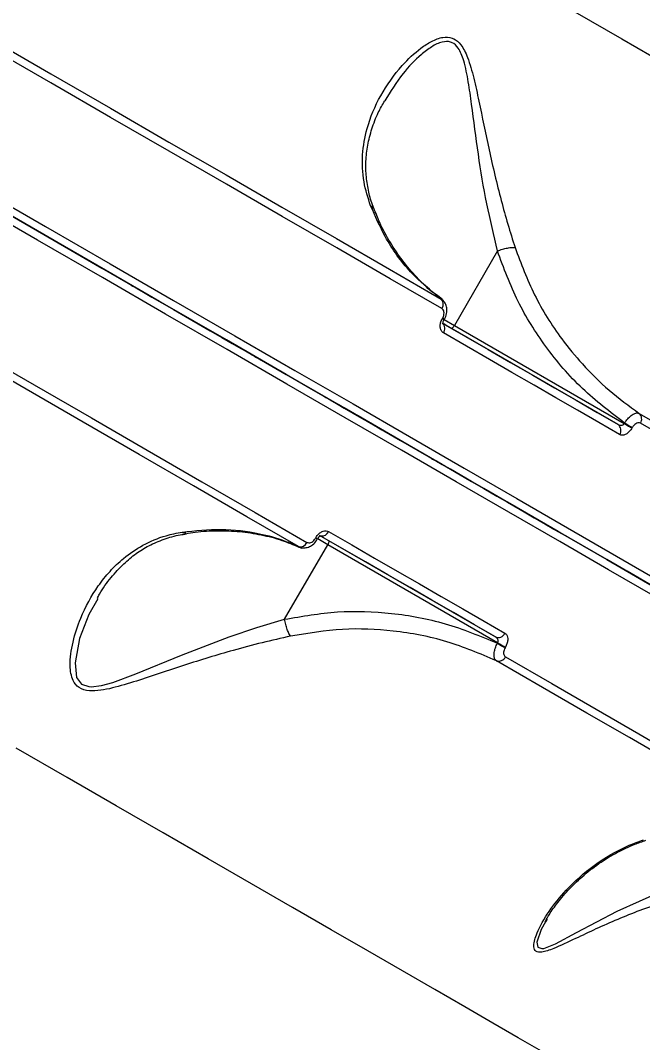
# Model space of a CAD drawing. Header units: millimetres. Extents: x -6006 to 5875, y -6399 to 6717.
# Drawn here: x 1940.4 to 2019.1, y 829.9 to 959.2 of the extents above; entities that cross this region are included whole.
import ezdxf

# ---------------------------------------------------------------- set-up
doc = ezdxf.new("R2010")
doc.units = ezdxf.units.MM
for name, color, linetype in [('DIKOM_ОБЪЕКТ', 7, 'Continuous'), ('DIKOM_РАЗМЕР_ЗОНА', 7, 'Continuous'), ('DIKOM_РАЗМЕР_ОБЪЕКТА', 7, 'Continuous')]:
    doc.layers.add(name, color=color, linetype=linetype)
doc.styles.add('style1', font='arial.ttf', dxfattribs={"width": 0.8})
doc.dimstyles.new('1-50', dxfattribs={"dimtxt": 300, "dimasz": 200, "dimexe": 100, "dimexo": 0, "dimgap": 100, "dimtad": 0, "dimdec": 0, "dimtxsty": 'style1', "dimcen": 0, "dimclrd": 7, "dimclre": 7, "dimadec": 1, "dimazin": 2, "dimtfac": 1, "dimtdec": 0, "dimtmove": 1, "dimatfit": 3, "dimfxl": 0, "dimlwd": 25, "dimlwe": 18, "dimarcsym": 0})

# ---------------------------------------------------------------- blocks, each defined once
blk = doc.blocks.new('*D15')
at = {"layer": 'Defpoints', "color": 0, "transparency": 16777216}
for p in [(-4354.46, 4593.05), (3409.28, 4593.05), (-1328.61, -3571.89)]:
    blk.add_point(p, dxfattribs=at)
at = {"layer": 'DIKOM_РАЗМЕР_ОБЪЕКТА', "color": 7, "lineweight": 18, "transparency": 16777216}
for p, q in [((3409.28, 4593.05), (-4454.46, 4593.05)), ((-1328.61, -3571.89), (-4454.46, -3571.89))]:
    blk.add_line(p, q, dxfattribs=at)
at = {"layer": 'DIKOM_РАЗМЕР_ОБЪЕКТА', "color": 7, "lineweight": 25, "transparency": 16777216}
for p, q in [((-4354.46, 4393.05), (-4354.46, 968.7)), ((-4354.46, -3371.89), (-4354.46, 52.46))]:
    blk.add_line(p, q, dxfattribs=at)
at = {"layer": 'DIKOM_РАЗМЕР_ОБЪЕКТА', "color": 7, "transparency": 16777216}
for points in [[(-4387.8, 4393.05), (-4321.13, 4393.05), (-4354.46, 4593.05)], [(-4387.8, -3371.89), (-4321.13, -3371.89), (-4354.46, -3571.89)]]:
    blk.add_solid(points, dxfattribs=at)
at = {"layer": 'DIKOM_РАЗМЕР_ОБЪЕКТА', "color": 0, "transparency": 16777216, "insert": (-4354.46, 510.58), "char_height": 300, "attachment_point": 5, "rotation": 90, "style": 'style1'}
blk.add_mtext('8150', dxfattribs=at)
blk = doc.blocks.new('*D16')
at = {"layer": 'Defpoints', "color": 0, "transparency": 16777216}
for p in [(3934.59, 4272.92), (-3710.11, -290.96), (3934.59, -4791.62)]:
    blk.add_point(p, dxfattribs=at)
at = {"layer": 'DIKOM_РАЗМЕР_ОБЪЕКТА', "color": 7, "lineweight": 18, "transparency": 16777216}
for p, q in [((3934.59, 4272.92), (3934.59, -4891.62)), ((-3710.11, -290.96), (-3710.11, -4891.62))]:
    blk.add_line(p, q, dxfattribs=at)
at = {"layer": 'DIKOM_РАЗМЕР_ОБЪЕКТА', "color": 7, "lineweight": 25, "transparency": 16777216}
for p, q in [((-3510.11, -4791.62), (-1432.64, -4791.62)), ((3734.59, -4791.62), (-518.7, -4791.62))]:
    blk.add_line(p, q, dxfattribs=at)
at = {"layer": 'DIKOM_РАЗМЕР_ОБЪЕКТА', "color": 7, "transparency": 16777216}
for points in [[(-3510.11, -4758.29), (-3510.11, -4824.96), (-3710.11, -4791.62)], [(3734.59, -4758.29), (3734.59, -4824.96), (3934.59, -4791.62)]]:
    blk.add_solid(points, dxfattribs=at)
at = {"layer": 'DIKOM_РАЗМЕР_ОБЪЕКТА', "color": 0, "transparency": 16777216, "insert": (-975.67, -4791.62), "char_height": 300, "attachment_point": 5, "style": 'style1'}
blk.add_mtext('7650', dxfattribs=at)
blk = doc.blocks.new('*D14')
at = {"layer": 'Defpoints', "color": 0, "transparency": 16777216}
for p in [(3463.26, 6716.57), (-5809.49, -5571.89), (-1350.38, -5571.89)]:
    blk.add_point(p, dxfattribs=at)
at = {"layer": 'DIKOM_РАЗМЕР_ЗОНА', "color": 7, "lineweight": 18, "transparency": 16777216}
for p, q in [((3463.26, 6716.57), (-5909.49, 6716.57)), ((-1350.38, -5571.89), (-5909.49, -5571.89))]:
    blk.add_line(p, q, dxfattribs=at)
at = {"layer": 'DIKOM_РАЗМЕР_ЗОНА', "color": 7, "lineweight": 25, "transparency": 16777216}
for p, q in [((-5809.49, 6516.57), (-5809.49, 1149.14)), ((-5809.49, -5371.89), (-5809.49, 69.36))]:
    blk.add_line(p, q, dxfattribs=at)
at = {"layer": 'DIKOM_РАЗМЕР_ЗОНА', "color": 7, "transparency": 16777216}
for points in [[(-5842.83, 6516.57), (-5776.16, 6516.57), (-5809.49, 6716.57)], [(-5842.83, -5371.89), (-5776.16, -5371.89), (-5809.49, -5571.89)]]:
    blk.add_solid(points, dxfattribs=at)
at = {"layer": 'DIKOM_РАЗМЕР_ЗОНА', "color": 0, "transparency": 16777216, "insert": (-5809.49, 609.25), "char_height": 300, "attachment_point": 5, "rotation": 90, "style": 'style1'}
blk.add_mtext('12300', dxfattribs=at)
blk = doc.blocks.new('*D13')
at = {"layer": 'Defpoints', "color": 0, "transparency": 16777216}
for p in [(5874.9, 4901.57), (-5210.11, -1293.83), (5874.9, -6202.3)]:
    blk.add_point(p, dxfattribs=at)
at = {"layer": 'DIKOM_РАЗМЕР_ЗОНА', "color": 7, "lineweight": 18, "transparency": 16777216}
for p, q in [((5874.9, 4901.57), (5874.9, -6302.3)), ((-5210.11, -1293.83), (-5210.11, -6302.3))]:
    blk.add_line(p, q, dxfattribs=at)
at = {"layer": 'DIKOM_РАЗМЕР_ЗОНА', "color": 7, "lineweight": 25, "transparency": 16777216}
for p, q in [((-5010.11, -6202.3), (160.46, -6202.3)), ((5674.9, -6202.3), (1240.24, -6202.3))]:
    blk.add_line(p, q, dxfattribs=at)
at = {"layer": 'DIKOM_РАЗМЕР_ЗОНА', "color": 7, "transparency": 16777216}
for points in [[(-5010.11, -6168.97), (-5010.11, -6235.64), (-5210.11, -6202.3)], [(5674.9, -6168.97), (5674.9, -6235.64), (5874.9, -6202.3)]]:
    blk.add_solid(points, dxfattribs=at)
at = {"layer": 'DIKOM_РАЗМЕР_ЗОНА', "color": 0, "transparency": 16777216, "insert": (700.35, -6202.3), "char_height": 300, "attachment_point": 5, "style": 'style1'}
blk.add_mtext('11100', dxfattribs=at)

msp = doc.modelspace()

# ---------------------------------------------------------------- linework, layer by layer
at = {"layer": 'DIKOM_ОБЪЕКТ', "color": 7, "linetype": 'Continuous', "lineweight": 15}
for p, q in [((2000.73, 930.03), (1995.29, 920.6)), ((1993.73, 923.93), (1993.2, 924.33)), ((1993.78, 921.48), (1993.8, 921.52)), ((1994.9, 920.25), (1993.91, 920.82)), ((1994, 921.34), (1994.03, 921.39)), ((1994.01, 921.34), (1995.29, 920.6)), ((2015.98, 908.08), (1994.9, 920.25)), ((1995.29, 920.6), (2016.76, 908.2)), ((2016.76, 908.2), (2016.8, 908.27)), ((2017.78, 907.71), (2017.74, 907.64)), ((1977.75, 893.72), (1977.78, 893.76)), ((1977.97, 893.58), (1978, 893.63)), ((1979.29, 892.89), (1978.03, 893.62)), ((1978.4, 893.98), (1979.39, 893.41)), ((1979.39, 893.41), (2000.48, 881.23)), ((1973.84, 883.46), (1979.29, 892.89)), ((2000.76, 880.49), (1979.29, 892.89)), ((2000.72, 880.42), (2000.76, 880.49)), ((2001.74, 879.93), (2001.7, 879.86)), ((2007.02, 845.56), (2006.8, 845.19))]:
    msp.add_line(p, q, dxfattribs=at)
at = {"layer": 'DIKOM_ОБЪЕКТ', "color": 7, "linetype": 'Continuous', "lineweight": 15, "flags": 128}
for points in [[(2010.5, 960.26), (2016.45, 956.83), (2022.14, 953.54), (2027.58, 950.4), (2032.76, 947.41), (2037.68, 944.57), (2042.32, 941.89), (2046.68, 939.37), (2050.77, 937.01), (2054.57, 934.82), (2058.09, 932.79), (2061.31, 930.92), (2064.25, 929.23), (2066.88, 927.71), (2069.22, 926.36), (2071.26, 925.18), (2073, 924.18), (2074.43, 923.35), (2075.55, 922.7), (2076.37, 922.23), (2076.89, 921.93), (2077.09, 921.81), (2077.1, 921.81)], [(1936.61, 956.86), (1944.3, 952.42), (1951.83, 948.07), (1959.22, 943.8), (1966.44, 939.63), (1973.49, 935.56), (1980.38, 931.58), (1987.09, 927.71), (1993.62, 923.94)], [(1993.72, 922.73), (1987.17, 926.51), (1980.44, 930.4), (1973.54, 934.38), (1966.47, 938.46), (1959.23, 942.64), (1951.83, 946.91), (1944.28, 951.28), (1936.58, 955.72)], [(1934.24, 937.37), (1942.59, 932.55), (1950.75, 927.84), (1958.71, 923.25), (1966.47, 918.77), (1974.02, 914.41), (1981.35, 910.17), (1988.46, 906.07), (1995.35, 902.09), (2002, 898.25), (2008.4, 894.55), (2014.57, 891), (2020.48, 887.58)], [(2020.48, 887.58), (2014.57, 891), (2008.4, 894.55), (2002, 898.25), (1995.35, 902.09), (1988.46, 906.07), (1981.35, 910.17), (1974.02, 914.41), (1966.47, 918.77), (1958.71, 923.25), (1950.75, 927.84), (1942.59, 932.55), (1934.24, 937.37)], [(1935.25, 937.94), (1943.62, 933.11), (1951.8, 928.39), (1959.79, 923.78), (1967.56, 919.29), (1975.13, 914.92), (1982.48, 910.68), (1989.61, 906.56), (1996.51, 902.58), (2003.17, 898.73), (2009.6, 895.02), (2015.78, 891.45), (2021.7, 888.03)], [(2020.7, 886.3), (2014.78, 889.72), (2008.6, 893.29), (2002.17, 897), (1995.51, 900.84), (1988.61, 904.83), (1981.48, 908.94), (1974.13, 913.19), (1966.56, 917.56), (1958.79, 922.05), (1950.8, 926.66), (1942.62, 931.38), (1934.25, 936.21)], [(2023.57, 885.8), (2020.88, 887.35), (2017.12, 889.52), (2013.08, 891.86), (2008.76, 894.35), (2004.16, 897.01), (1999.29, 899.82), (1994.15, 902.78), (1988.76, 905.9), (1983.11, 909.16), (1977.2, 912.57), (1971.05, 916.12), (1964.67, 919.81), (1958.04, 923.63), (1951.2, 927.58), (1944.13, 931.67), (1936.84, 935.87)], [(1975.57, 892.66), (1969.04, 896.43), (1962.32, 900.31), (1955.44, 904.28), (1948.38, 908.36), (1941.16, 912.53), (1933.78, 916.79), (1926.24, 921.14), (1918.55, 925.58)], [(1919.52, 926.18), (1927.22, 921.73), (1934.77, 917.37), (1942.17, 913.09), (1949.41, 908.92), (1956.48, 904.83), (1963.38, 900.85), (1970.11, 896.96), (1976.66, 893.18)], [(1954.44, 925.71), (1954.44, 925.71), (1954.65, 925.59), (1955.18, 925.29), (1955.99, 924.82), (1957.05, 924.2), (1958.33, 923.46)], [(1958.33, 923.46), (1959.77, 922.63), (1961.31, 921.74), (1962.89, 920.83), (1964.44, 919.94), (1965.9, 919.1), (1967.21, 918.34), (1968.31, 917.7), (1969.17, 917.21), (1969.74, 916.88), (1970.01, 916.72), (1970.03, 916.71)], [(1993.76, 920.91), (1996.68, 919.22), (1999.56, 917.56), (2002.4, 915.92), (2005.2, 914.3), (2007.96, 912.71), (2010.67, 911.14), (2013.35, 909.6), (2015.98, 908.08)], [(1993.88, 920.84), (1994.02, 920.76), (1994.28, 920.61), (1994.23, 920.64), (1993.95, 920.8)], [(1994.9, 920.25), (1994.93, 920.24), (1994.97, 920.25), (1995.02, 920.28), (1995.07, 920.32), (1995.12, 920.38), (1995.18, 920.44), (1995.23, 920.52), (1995.29, 920.6)], [(2016.18, 906.81), (2013.54, 908.33), (2010.86, 909.88), (2008.13, 911.46), (2005.37, 913.05), (2002.56, 914.67), (1999.71, 916.31), (1996.83, 917.98), (1993.9, 919.67)], [(1970.06, 916.69), (1970.27, 916.57), (1970.74, 916.3), (1970.89, 916.21)], [(1978.75, 911.67), (1978.77, 911.66), (1979.03, 911.51), (1979.59, 911.19), (1980.39, 910.73), (1981.38, 910.16), (1982.46, 909.53), (1983.57, 908.89), (1984.6, 908.3), (1985.47, 907.8), (1986.11, 907.42), (1986.48, 907.21), (1986.55, 907.17)], [(1980.7, 910.55), (1979.83, 911.05), (1979.19, 911.42), (1978.82, 911.63), (1978.77, 911.66), (1979.03, 911.51), (1979.59, 911.19), (1980.39, 910.73), (1981.38, 910.16), (1982.46, 909.53), (1983.57, 908.89), (1984.6, 908.3), (1985.47, 907.8), (1986.11, 907.42), (1986.48, 907.21), (1986.53, 907.18), (1986.27, 907.34), (1985.71, 907.66), (1984.91, 908.12), (1983.92, 908.69), (1982.83, 909.32), (1981.73, 909.95), (1980.7, 910.55)], [(2018.65, 909.49), (2024.49, 906.12), (2030.1, 902.88), (2035.48, 899.77), (2040.62, 896.81), (2045.52, 893.98), (2050.18, 891.29), (2054.59, 888.74), (2058.74, 886.34)], [(2016.76, 908.2), (2016.9, 908.13), (2017.03, 908.05), (2017.17, 907.97), (2017.3, 907.89), (2017.43, 907.82), (2017.55, 907.75), (2017.65, 907.69), (2017.74, 907.64)], [(2016.8, 908.27), (2016.94, 908.2), (2017.07, 908.12), (2017.21, 908.04), (2017.34, 907.96), (2017.47, 907.89), (2017.59, 907.82), (2017.69, 907.76), (2017.78, 907.71)], [(2058.98, 885.05), (2054.81, 887.46), (2050.39, 890.01), (2045.73, 892.7), (2040.82, 895.54), (2035.66, 898.51), (2030.27, 901.63), (2024.65, 904.87), (2018.8, 908.25)], [(2005.38, 896.3), (2003.88, 897.17), (2002.28, 898.09), (2000.64, 899.04), (1999.01, 899.98), (1997.45, 900.88), (1996.03, 901.7), (1994.78, 902.42), (1993.76, 903.01), (1993.01, 903.44), (1992.54, 903.71), (1992.39, 903.8), (1992.54, 903.71), (1993.01, 903.44), (1993.76, 903.01), (1994.78, 902.42), (1996.02, 901.7), (1997.45, 900.88), (1999.01, 899.98), (2000.64, 899.04), (2002.28, 898.09), (2003.88, 897.17), (2005.38, 896.3), (2006.72, 895.53), (2007.86, 894.87), (2008.75, 894.36), (2009.36, 894), (2009.67, 893.82), (2009.67, 893.82), (2009.36, 894), (2008.75, 894.36), (2007.86, 894.87), (2006.72, 895.53), (2005.38, 896.3)], [(1979.4, 894.56), (1982.33, 892.87), (1985.21, 891.2), (1988.06, 889.56), (1990.87, 887.94), (1993.63, 886.34), (1996.36, 884.77), (1999.04, 883.22), (2001.68, 881.69)], [(2000.48, 881.23), (1997.85, 882.75), (1995.17, 884.3), (1992.46, 885.86), (1989.7, 887.46), (1986.9, 889.07), (1984.06, 890.71), (1981.18, 892.37), (1978.26, 894.06)], [(1978.8, 893.75), (1978.73, 893.79), (1978.43, 893.96)], [(1979.39, 893.41), (1979.42, 893.38), (1979.43, 893.34), (1979.43, 893.29), (1979.42, 893.22), (1979.4, 893.14), (1979.37, 893.06), (1979.33, 892.98), (1979.29, 892.89)], [(1950.24, 886.06), (1949.09, 884.07), (1947.93, 881.03), (1947.35, 877.94), (1947.55, 876.11), (1948.18, 875.26), (1949.08, 874.95), (1949.37, 874.93), (1950.7, 875.08), (1952.11, 875.48), (1955.02, 876.56), (1960.82, 878.93), (1966.81, 881.22), (1970.33, 882.41), (1973.84, 883.46), (1973.84, 883.46), (1973.84, 883.46)], [(2000.72, 880.42), (2000.86, 880.34), (2000.99, 880.27), (2001.13, 880.19), (2001.26, 880.11), (2001.39, 880.04), (2001.51, 879.97), (2001.61, 879.91), (2001.7, 879.86)], [(2000.76, 880.49), (2000.9, 880.41), (2001.03, 880.34), (2001.17, 880.26), (2001.3, 880.18), (2001.43, 880.11), (2001.55, 880.04), (2001.65, 879.98), (2001.74, 879.93)], [(2040.69, 855.07), (2036.53, 857.47), (2032.12, 860.01), (2027.46, 862.7), (2022.56, 865.53), (2017.42, 868.5), (2012.04, 871.6), (2006.43, 874.84), (2000.6, 878.21)], [(2001.74, 878.7), (2007.59, 875.32), (2013.22, 872.08), (2018.6, 868.97), (2023.76, 865.99), (2028.67, 863.16), (2033.33, 860.46), (2037.75, 857.91), (2041.92, 855.51)], [(2006.3, 828.86), (2003.36, 830.55), (2000.14, 832.41), (1996.62, 834.44), (1992.82, 836.64), (1988.73, 839), (1984.37, 841.52), (1979.73, 844.2), (1974.81, 847.03), (1969.63, 850.02), (1964.19, 853.16), (1958.5, 856.45), (1952.55, 859.89), (1946.35, 863.46), (1939.92, 867.18)], [(2006.8, 845.19), (2006.25, 844.23), (2005.73, 842.62), (2005.84, 842.01), (2006.36, 841.82), (2006.37, 841.82), (2006.61, 841.85), (2008.06, 842.41), (2010.73, 843.85), (2015.88, 846.57), (2021.51, 849.1), (2026.06, 850.7), (2030.78, 851.95), (2033.59, 852.48), (2036.39, 852.85), (2036.39, 852.85), (2036.39, 852.85)]]:
    msp.add_lwpolyline(points, dxfattribs=at)
at = {"layer": 'DIKOM_ОБЪЕКТ', "color": 7, "linetype": 'Continuous', "lineweight": 15}
for centre, radius, start, end in [((1992.97, 923.28), 0.925, 323.5755, 45.2042), ((2018.62, 964.23), 49.45, 239.8397, 240.1431), ((1940, 828.06), 107.84, 59.9332, 60.0723), ((1993.19, 920.21), 0.9, 322.7888, 50.2589), ((2018.03, 908.79), 0.937, 325.1249, 48.5042), ((2015.43, 907.34), 0.918, 324.4218, 53.0178), ((1978.54, 894.94), 0.947, 260.9529, 335.9668), ((1975.81, 893.55), 0.925, 254.8105, 336.4138), ((1857.32, 684.85), 241.1, 59.9716, 60.0338), ((2067.96, 1049.73), 180.17, 239.9611, 240.0443), ((2000.84, 882.07), 0.917, 246.9684, 335.5933), ((2000.89, 879.1), 0.937, 251.5245, 334.8489)]:
    msp.add_arc(centre, radius, start, end, dxfattribs=at)
for points, knots in [([(1984.7, 935.75), (1984.38, 936.76), (1983.69, 938.93), (1983.58, 942.22), (1984.22, 945.9), (1985.86, 949.77), (1988.29, 953.19), (1990.62, 955.42), (1992.4, 956.58), (1993.75, 957.11), (1994.71, 957.06), (1995.47, 956.74), (1996.24, 956.08), (1997.08, 954.34), (1997.77, 951.86), (1998.6, 947.98), (1999.64, 942.78), (2000.89, 937.53), (2002.03, 933.39), (2002.65, 931.44), (2002.96, 930.46)], [0, 0, 0, 0, 0.059057, 0.126772, 0.19653, 0.289998, 0.386193, 0.45277, 0.486431, 0.520906, 0.548913, 0.55425, 0.580048, 0.615211, 0.661735, 0.709494, 0.806141, 0.905605, 0.952554, 1, 1, 1, 1]), ([(2000.73, 930.03), (2000.73, 930.03), (2000.3, 931.99), (1999.3, 936.03), (1998.28, 942.31), (1997.62, 947.48), (1997.07, 951.43), (1996.6, 953.88), (1995.92, 955.63), (1995.24, 956.27), (1994.55, 956.54), (1993.66, 956.5), (1992.39, 955.87), (1990.68, 954.56), (1988.53, 952.32), (1987.22, 950.17), (1986.5, 948.99)], [0, 0, 0, 0, 0.000025, 0.13841, 0.280465, 0.426223, 0.493207, 0.561306, 0.609405, 0.643588, 0.650648, 0.6882, 0.735188, 0.784045, 0.880596, 1, 1, 1, 1]), ([(1985.11, 935.4), (1985.08, 935.48), (1984.78, 936.18), (1984.44, 937.52), (1984.12, 939.43), (1984.07, 941.4), (1984.29, 943.42), (1984.84, 945.48), (1985.55, 947.38), (1986.2, 948.52), (1986.48, 949.01)], [0, 0, 0, 0, 0.016491, 0.141006, 0.273695, 0.415103, 0.564423, 0.719685, 0.879173, 1, 1, 1, 1]), ([(1993.62, 923.94), (1992.29, 925.03), (1989.58, 927.25), (1986.64, 931.34), (1985.29, 934.42), (1984.7, 935.75)], [0, 0, 0, 0, 0.355856, 0.72148, 1, 1, 1, 1]), ([(1984.7, 935.75), (1984.73, 935.73), (1984.81, 935.68), (1984.95, 935.58), (1985, 935.45), (1985.02, 935.38)], [0, 0, 0, 0, 0.143489, 0.562293, 1, 1, 1, 1]), ([(1993.2, 924.33), (1992.95, 924.51), (1991.99, 925.2), (1990.5, 926.67), (1988.72, 928.74), (1987.17, 931.06), (1985.95, 933.29), (1985.36, 934.82), (1985.12, 935.43)], [0, 0, 0, 0, 0.069193, 0.267446, 0.466941, 0.667155, 0.867469, 1, 1, 1, 1]), ([(2000.73, 930.03), (2000.94, 930.11), (2001.37, 930.26), (2002.01, 930.41), (2002.51, 930.47), (2002.81, 930.48), (2002.92, 930.46), (2002.96, 930.46)], [0, 0, 0, 0, 0.248783, 0.497574, 0.746373, 0.912673, 1, 1, 1, 1]), ([(2002.96, 930.46), (2003.72, 928.43), (2005.25, 924.34), (2008.31, 919.49), (2011.56, 915.52), (2014.8, 912.31), (2017.36, 910.43), (2018.65, 909.49)], [0, 0, 0, 0, 0.239879, 0.485874, 0.639423, 0.81855, 1, 1, 1, 1]), ([(2000.73, 930.03), (2000.73, 930.03), (2000.73, 930.03), (2000.73, 930.03), (2000.73, 930.03), (2000.73, 930.03)], [0, 0, 0, 0, 0.46259, 0.896838, 1, 1, 1, 1]), ([(2016.8, 908.27), (2014.98, 909.66), (2011.28, 912.48), (2006.8, 917.74), (2003.12, 923.59), (2001.53, 927.87), (2000.73, 930.03)], [0, 0, 0, 0, 0.251655, 0.509861, 0.751872, 1, 1, 1, 1]), ([(1994.03, 921.39), (1994.03, 921.39), (1994.16, 921.62), (1994.34, 922.09), (1994.37, 922.8), (1994.17, 923.4), (1993.88, 923.8), (1993.64, 923.91), (1993.57, 923.94)], [0, 0, 0, 0, 0.000322, 0.259934, 0.504597, 0.721735, 0.922677, 1, 1, 1, 1]), ([(1993.8, 921.52), (1993.84, 921.59), (1993.92, 921.76), (1993.99, 922.04), (1993.99, 922.34), (1993.9, 922.59), (1993.78, 922.69), (1993.72, 922.73)], [0, 0, 0, 0, 0.142276, 0.3571, 0.571565, 0.785721, 1, 1, 1, 1]), ([(1993.9, 919.67), (1993.81, 919.74), (1993.63, 919.88), (1993.5, 920.26), (1993.49, 920.7), (1993.6, 921.13), (1993.72, 921.38), (1993.78, 921.48)], [0, 0, 0, 0, 0.215033, 0.429991, 0.644723, 0.859204, 1, 1, 1, 1]), ([(1993.87, 920.81), (1993.87, 920.81), (1993.86, 920.81), (1993.86, 920.89), (1993.87, 921.01), (1993.91, 921.18), (1993.97, 921.29), (1994, 921.34)], [0, 0, 0, 0, 0.18902, 0.390836, 0.581533, 0.792556, 1, 1, 1, 1]), ([(2016.8, 908.27), (2016.87, 908.37), (2017.05, 908.65), (2017.42, 909.06), (2017.89, 909.41), (2018.33, 909.59), (2018.55, 909.52), (2018.65, 909.49)], [0, 0, 0, 0, 0.113165, 0.325947, 0.548, 0.775443, 1, 1, 1, 1]), ([(2015.98, 908.08), (2016.05, 908.05), (2016.17, 907.99), (2016.38, 907.97), (2016.56, 908.01), (2016.66, 908.08), (2016.72, 908.14), (2016.75, 908.18), (2016.76, 908.2)], [0, 0, 0, 0, 0.255269, 0.498889, 0.716742, 0.861557, 0.906955, 1, 1, 1, 1]), ([(2017.74, 907.64), (2017.7, 907.56), (2017.56, 907.35), (2017.27, 907.03), (2016.88, 906.79), (2016.49, 906.69), (2016.28, 906.77), (2016.18, 906.81)], [0, 0, 0, 0, 0.108264, 0.320395, 0.543074, 0.77156, 1, 1, 1, 1]), ([(2018.8, 908.25), (2018.73, 908.28), (2018.6, 908.33), (2018.34, 908.27), (2018.09, 908.1), (2017.9, 907.9), (2017.81, 907.76), (2017.78, 907.71)], [0, 0, 0, 0, 0.228809, 0.457846, 0.678482, 0.88828, 1, 1, 1, 1]), ([(1974.59, 881.32), (1973.39, 881.05), (1970.98, 880.51), (1966.47, 879.31), (1961.1, 877.66), (1956.03, 875.92), (1952.54, 874.85), (1950.56, 874.44), (1949.07, 874.35), (1947.79, 874.72), (1946.91, 875.85), (1946.61, 877.87), (1947.01, 880.62), (1948.15, 884.11), (1949.79, 887.12), (1951.73, 889.55), (1953.57, 891.33), (1955.89, 892.91), (1958.41, 893.99), (1960.19, 894.35), (1960.88, 894.48)], [0, 0, 0, 0, 0.056357, 0.113616, 0.210372, 0.309985, 0.361981, 0.388303, 0.415341, 0.44574, 0.474101, 0.516799, 0.580234, 0.645297, 0.740562, 0.789712, 0.838846, 0.899361, 0.961363, 1, 1, 1, 1]), ([(1960.88, 894.48), (1962.53, 894.66), (1965.88, 895.01), (1970.22, 894.47), (1973.43, 893.58), (1975.01, 892.9), (1975.57, 892.66)], [0, 0, 0, 0, 0.318199, 0.64397, 0.875256, 1, 1, 1, 1]), ([(1960.88, 894.48), (1960.9, 894.47), (1960.99, 894.42), (1961.15, 894.35), (1961.29, 894.38), (1961.35, 894.39)], [0, 0, 0, 0, 0.14361, 0.562688, 1, 1, 1, 1]), ([(1961.37, 894.28), (1961.76, 894.35), (1963.11, 894.59), (1965.39, 894.69), (1968.19, 894.59), (1970.9, 894.17), (1973.4, 893.53), (1974.93, 892.89), (1975.63, 892.59)], [0, 0, 0, 0, 0.075745, 0.264264, 0.453968, 0.644427, 0.835167, 1, 1, 1, 1]), ([(1977.78, 893.76), (1977.83, 893.86), (1977.98, 894.09), (1978.3, 894.4), (1978.69, 894.61), (1979.08, 894.68), (1979.3, 894.6), (1979.4, 894.56)], [0, 0, 0, 0, 0.140797, 0.355305, 0.570005, 0.78495, 1, 1, 1, 1]), ([(1950.17, 886.12), (1950.26, 886.29), (1950.75, 887.23), (1951.84, 888.72), (1953.4, 890.43), (1955.01, 891.78), (1956.69, 892.81), (1958.56, 893.6), (1960.15, 894.08), (1961.15, 894.21), (1961.41, 894.24)], [0, 0, 0, 0, 0.040446, 0.220133, 0.391129, 0.534162, 0.670353, 0.814454, 0.953315, 1, 1, 1, 1]), ([(1975.65, 892.64), (1975.68, 892.62), (1975.86, 892.5), (1976.29, 892.47), (1976.86, 892.56), (1977.4, 892.88), (1977.79, 893.24), (1977.92, 893.53), (1977.96, 893.59)], [0, 0, 0, 0, 0.037278, 0.24556, 0.449208, 0.671224, 0.922347, 1, 1, 1, 1]), ([(1976.66, 893.18), (1976.73, 893.16), (1976.87, 893.1), (1977.13, 893.15), (1977.39, 893.29), (1977.61, 893.49), (1977.71, 893.65), (1977.75, 893.72)], [0, 0, 0, 0, 0.214295, 0.428528, 0.642878, 0.857725, 1, 1, 1, 1]), ([(1978, 893.63), (1978.03, 893.68), (1978.1, 893.78), (1978.22, 893.91), (1978.32, 893.99), (1978.4, 894.02), (1978.4, 894.02), (1978.41, 894.02)], [0, 0, 0, 0, 0.182831, 0.409109, 0.611525, 0.803275, 1, 1, 1, 1]), ([(1975.63, 892.59), (1975.75, 892.55), (1975.87, 892.51), (1975.97, 892.45), (1975.98, 892.45)], [0, 0, 0, 0, 0.968072, 1, 1, 1, 1]), ([(1973.84, 883.46), (1976.06, 883.84), (1980.56, 884.62), (1987.41, 884.36), (1994.26, 883.12), (1998.55, 881.33), (2000.72, 880.42)], [0, 0, 0, 0, 0.241968, 0.490138, 0.741777, 1, 1, 1, 1]), ([(1974.59, 881.32), (1974.57, 881.35), (1974.49, 881.44), (1974.35, 881.7), (1974.16, 882.16), (1973.97, 882.8), (1973.88, 883.24), (1973.84, 883.46)], [0, 0, 0, 0, 0.087308, 0.25362, 0.502395, 0.751187, 1, 1, 1, 1]), ([(1973.84, 883.46), (1973.84, 883.46), (1973.84, 883.46), (1973.84, 883.46), (1973.84, 883.46), (1973.84, 883.46)], [0, 0, 0, 0, 0.352198, 0.861089, 1, 1, 1, 1]), ([(2000.6, 878.21), (1998.54, 879.09), (1994.36, 880.87), (1987.76, 882.1), (1981.09, 882.4), (1976.78, 881.68), (1974.59, 881.32)], [0, 0, 0, 0, 0.253608, 0.513975, 0.753974, 1, 1, 1, 1]), ([(2001.68, 881.69), (2001.75, 881.64), (2001.9, 881.53), (2002.03, 881.22), (2002.05, 880.82), (2001.96, 880.36), (2001.82, 880.07), (2001.74, 879.93)], [0, 0, 0, 0, 0.174187, 0.38958, 0.595784, 0.797861, 1, 1, 1, 1]), ([(2000.6, 878.21), (2000.53, 878.27), (2000.39, 878.39), (2000.29, 878.75), (2000.31, 879.26), (2000.45, 879.84), (2000.63, 880.23), (2000.72, 880.42)], [0, 0, 0, 0, 0.170038, 0.380797, 0.586688, 0.793102, 1, 1, 1, 1]), ([(2000.76, 880.49), (2000.78, 880.53), (2000.81, 880.58), (2000.82, 880.69), (2000.82, 880.82), (2000.74, 880.99), (2000.63, 881.13), (2000.53, 881.2), (2000.48, 881.23)], [0, 0, 0, 0, 0.144515, 0.175489, 0.36257, 0.571093, 0.80476, 1, 1, 1, 1]), ([(2001.7, 879.86), (2001.65, 879.76), (2001.56, 879.57), (2001.5, 879.27), (2001.52, 879.01), (2001.6, 878.81), (2001.7, 878.74), (2001.74, 878.7)], [0, 0, 0, 0, 0.203946, 0.408014, 0.613533, 0.826562, 1, 1, 1, 1]), ([(2036.96, 850.55), (2036.02, 850.49), (2034.11, 850.37), (2030.54, 849.89), (2026.31, 849.04), (2021.15, 847.57), (2016.77, 845.91), (2013.16, 844.3), (2010.43, 843.01), (2008.08, 841.88), (2006.65, 841.39), (2005.89, 841.34), (2005.42, 841.52), (2005.24, 842.34), (2005.76, 844.07), (2007.18, 846.54), (2009.56, 849.51), (2012.86, 852.45), (2016.29, 854.5), (2018.58, 855.35), (2019.18, 855.58)], [0, 0, 0, 0, 0.044063, 0.088955, 0.162486, 0.238205, 0.335246, 0.385263, 0.435258, 0.493551, 0.532135, 0.540208, 0.566559, 0.592739, 0.638271, 0.707601, 0.778722, 0.871004, 0.966034, 1, 1, 1, 1]), ([(2006.75, 845.22), (2006.93, 845.53), (2007.39, 846.33), (2008.39, 847.74), (2009.84, 849.43), (2011.68, 851.18), (2013.71, 852.73), (2015.86, 854.01), (2017.76, 854.93), (2019.02, 855.36), (2019.5, 855.52)], [0, 0, 0, 0, 0.074043, 0.19353, 0.337373, 0.489401, 0.648072, 0.78724, 0.919702, 1, 1, 1, 1])]:
    msp.add_open_spline(points, degree=3, knots=knots, dxfattribs=at)

# ---------------------------------------------------------------- dimensions: what is measured, and where the dimension line sits
at = {"layer": 'DIKOM_РАЗМЕР_ЗОНА'}
dim = msp.add_linear_dim(base=(-5809.49, -5571.89), p1=(3463.26, 6716.57), p2=(-1350.38, -5571.89), angle=90, text='12300', dimstyle='1-50', override={"dimscale": 1, "dimtix": 0, "dimtofl": 1, "dimtmove": 1, "dimatfit": 3}, dxfattribs=at)
dim.commit()
dim.dimension.update_dxf_attribs({"geometry": '*D14', "text_midpoint": (-5809.49, 609.25), "dimtype": 160})
dim = msp.add_linear_dim(base=(5874.9, -6202.3), p1=(-5210.11, -1293.83), p2=(5874.9, 4901.57), text='11100', dimstyle='1-50', override={"dimscale": 1, "dimtix": 0, "dimtofl": 1, "dimtmove": 1, "dimatfit": 3}, dxfattribs=at)
dim.commit()
dim.dimension.update_dxf_attribs({"geometry": '*D13', "text_midpoint": (700.35, -6202.3), "dimtype": 160})
at = {"layer": 'DIKOM_РАЗМЕР_ОБЪЕКТА'}
dim = msp.add_linear_dim(base=(-4354.46, 4593.05), p1=(-1328.61, -3571.89), p2=(3409.28, 4593.05), angle=90, text='8150', dimstyle='1-50', override={"dimscale": 1, "dimtix": 0, "dimtofl": 1, "dimtmove": 1, "dimatfit": 3}, dxfattribs=at)
dim.commit()
dim.dimension.update_dxf_attribs({"geometry": '*D15', "text_midpoint": (-4354.46, 510.58)})
dim = msp.add_linear_dim(base=(3934.59, -4791.62), p1=(-3710.11, -290.96), p2=(3934.59, 4272.92), text='7650', dimstyle='1-50', override={"dimscale": 1, "dimtix": 0, "dimtofl": 1, "dimtmove": 1, "dimatfit": 3}, dxfattribs=at)
dim.commit()
dim.dimension.update_dxf_attribs({"geometry": '*D16', "text_midpoint": (-975.67, -4791.62), "dimtype": 160})

doc.saveas('drawing.dxf')
